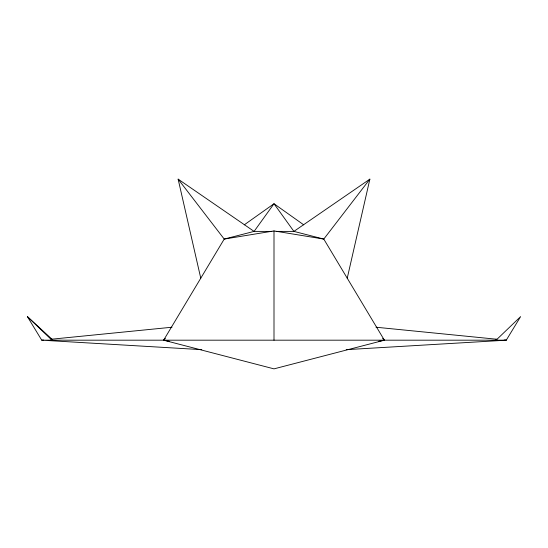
<?xml version="1.0" encoding="UTF-8"?>
<svg xmlns="http://www.w3.org/2000/svg" width="548" height="548" viewBox="0 0 548 548"><rect width="100%" height="100%" fill="white"/><g stroke="black" fill="none" stroke-linecap="round" stroke-linejoin="round"><path stroke-width="0.82" d="M347.233 278.206L369.873 179.134L293.899 231.393L276.117 231.393M369.873 179.134L323.786 239.072L274 230.927L224.214 239.072L163.626 340.185L274 368.866L384.374 340.185L323.786 239.072L293.899 231.393L274 203.74L244.264 224.844M165.38 338.431L163.626 340.185L169.476 341.308M378.524 341.308L384.374 340.185L382.62 338.431M43.443 340.013L41.737 340.185L27.4 316.628L51.944 339.171L51.944 340.185L27.4 316.628M51.101 339.253L171.997 327.225M346.213 349.665L506.263 340.185L520.6 316.628L496.056 340.185L496.056 339.171M271.883 231.393L254.101 231.393L224.214 239.072L178.127 179.134L200.767 278.206M201.787 349.665L41.737 340.185L506.263 340.185L504.557 340.013M376.003 327.225L496.899 339.253M178.127 179.134L254.101 231.393L274 203.74L303.736 224.844M274 230.927L274 340.185"/></g></svg>
